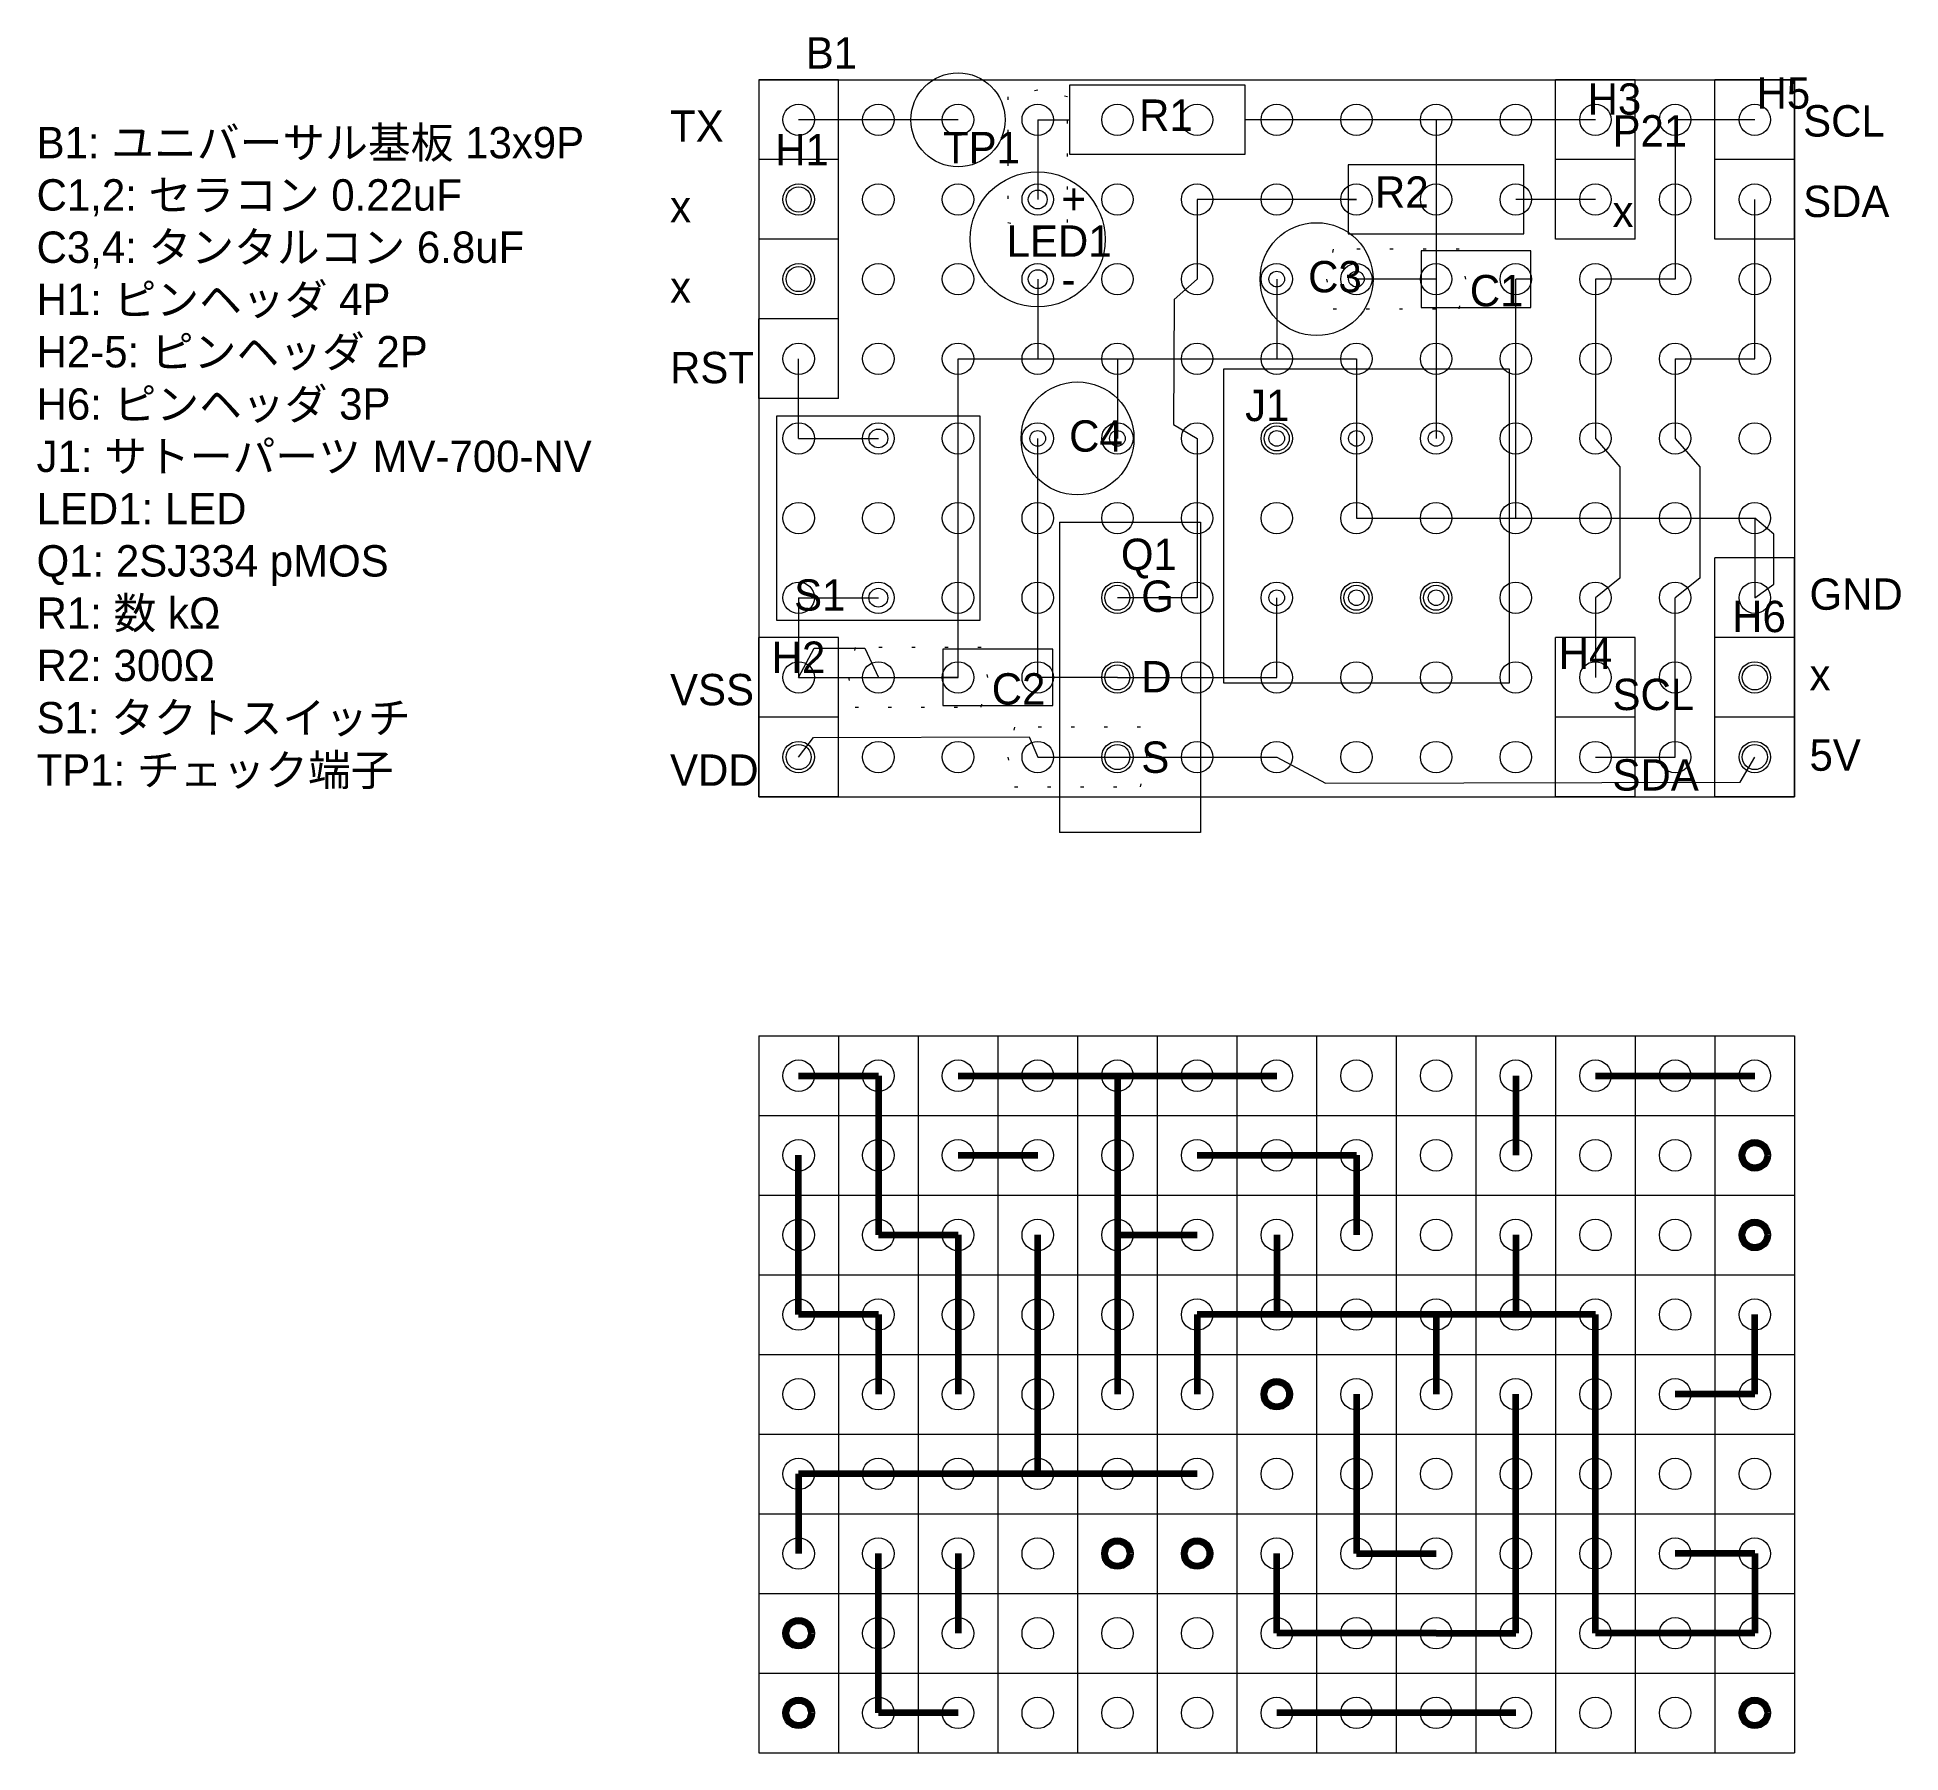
# Model space of a CAD drawing. Extents: x 124.9 to 184.4, y 52.5 to 107.2.
import ezdxf

# ---------------------------------------------------------------- set-up
doc = ezdxf.new("R2010")
doc.units = 0
doc.linetypes.add('DOTTINY', pattern=[0.9525, 0, -0.9525])
doc.layers.get('0').update_dxf_attribs({"linetype": 'CONTINUOUS', "lineweight": 9})
for name, color, linetype, lineweight in [('0_GND', 7, 'CONTINUOUS', 15), ('5V line', 1, 'CONTINUOUS', 15), ('condenser', 5, 'CONTINUOUS', 15)]:
    doc.layers.add(name, color=color, linetype=linetype, lineweight=lineweight)
for name, color, linetype, lineweight, true_color in [('0_wire', 92, 'CONTINUOUS', 15, 0x00c800), ('diode', 212, 'CONTINUOUS', 15, 0xde00de), ('micon', 216, 'CONTINUOUS', 15, 0x800080), ('resister', 134, 'CONTINUOUS', 15, 0x00b1b1), ('socket_header', 56, 'CONTINUOUS', 15, 0x808000), ('switch', 136, 'CONTINUOUS', 15, 0x008080), ('terminal', 16, 'CONTINUOUS', 15, 0x800000), ('universal_board', 253, 'CONTINUOUS', 15, 0xa0a0a4)]:
    doc.layers.add(name, color=color, linetype=linetype, lineweight=lineweight, true_color=true_color)
doc.styles.add('kst32b', font='kst32b')
doc.styles.add('unicode', font='unicode')

msp = doc.modelspace()

# ---------------------------------------------------------------- linework, layer by layer
at = {"layer": '0_GND'}
for p, q in [((156.84, 99.5), (156.84, 96.96)), ((164.46, 99.5), (164.46, 96.96)), ((172.08, 91.88), (172.08, 99.5)), ((154.3, 86.8), (154.3, 96.96)), ((154.3, 96.96), (156.84, 96.96)), ((156.84, 96.96), (167, 96.96)), ((159.38, 96.96), (159.38, 94.42)), ((167, 96.96), (167, 94.42)), ((167, 94.42), (167, 91.88)), ((167, 91.88), (172.08, 91.88)), ((172.08, 91.88), (179.7, 91.88)), ((179.7, 91.88), (179.7, 89.34)), ((149.22, 89.34), (149.22, 86.8)), ((149.22, 89.34), (151.76, 89.34)), ((149.22, 86.8), (154.3, 86.8))]:
    msp.add_line(p, q, dxfattribs=at)
at = {"layer": '0_GND', "lineweight": 200}
for p, q in [((156.84, 61.4), (156.84, 69.02)), ((164.46, 69.02), (164.46, 66.48)), ((172.08, 69.02), (172.08, 66.48)), ((172.08, 66.48), (161.92, 66.48)), ((161.92, 66.48), (161.92, 63.94)), ((169.54, 66.48), (169.54, 63.94)), ((174.62, 66.48), (172.08, 66.48)), ((174.62, 56.32), (174.62, 66.48)), ((156.84, 61.4), (149.22, 61.4)), ((149.22, 61.4), (149.22, 58.86)), ((161.92, 61.4), (156.84, 61.4)), ((179.7, 58.86), (177.16, 58.86)), ((179.7, 58.86), (179.7, 56.32)), ((179.7, 56.32), (174.62, 56.32))]:
    msp.add_line(p, q, dxfattribs=at)
at = {"layer": '0_GND', "linetype": 'DOTTINY'}
msp.add_lwpolyline([(155.036, 85.85), (155.25, 86.8), (155.036, 87.75), (151.024, 87.75), (150.81, 86.8), (151.024, 85.85)], close=True, dxfattribs=at)
at = {"layer": '0_GND'}
msp.add_circle((167, 89.34), 0.4, dxfattribs=at)
at = {"layer": '0_GND', "lineweight": 200}
msp.add_circle((161.92, 58.86), 0.4, dxfattribs=at)
at = {"layer": '0_wire'}
for p, q in [((154.3, 104.58), (149.22, 104.58)), ((156.84, 104.58), (156.84, 102.04)), ((167, 104.58), (164.46, 104.58)), ((174.62, 104.58), (167, 104.58)), ((169.54, 104.58), (169.54, 94.42)), ((179.7, 104.58), (177.16, 104.58)), ((177.16, 104.58), (177.16, 99.5)), ((167, 102.04), (161.92, 102.04)), ((161.92, 102.04), (161.92, 99.5)), ((174.62, 102.04), (172.08, 102.04)), ((179.7, 96.96), (179.7, 102.04)), ((169.54, 99.5), (167, 99.5)), ((177.16, 99.5), (174.62, 99.5)), ((174.62, 99.5), (174.62, 94.42)), ((149.22, 94.42), (149.22, 96.96)), ((177.16, 96.96), (179.7, 96.96)), ((177.16, 96.96), (177.16, 94.42)), ((149.22, 94.42), (151.76, 94.42)), ((156.84, 86.8), (156.84, 94.42)), ((161.92, 94.42), (161.92, 89.34)), ((161.92, 89.34), (159.38, 89.34)), ((164.46, 86.8), (164.46, 89.34)), ((174.62, 89.34), (174.62, 86.8)), ((177.16, 84.26), (177.16, 89.34)), ((159.38, 86.8), (156.84, 86.8)), ((159.38, 86.8), (164.46, 86.8)), ((174.62, 84.26), (177.16, 84.26))]:
    msp.add_line(p, q, dxfattribs=at)
at = {"layer": '0_wire', "lineweight": 200}
for p, q in [((149.22, 74.1), (151.76, 74.1)), ((151.76, 74.1), (151.76, 69.02)), ((154.3, 74.1), (161.92, 74.1)), ((159.38, 74.1), (159.38, 63.94)), ((161.92, 74.1), (164.46, 74.1)), ((172.08, 74.1), (172.08, 71.56)), ((174.62, 74.1), (179.7, 74.1)), ((149.22, 66.48), (149.22, 71.56)), ((154.3, 71.56), (156.84, 71.56)), ((161.92, 71.56), (167, 71.56)), ((167, 71.56), (167, 69.02)), ((151.76, 69.02), (154.3, 69.02)), ((154.3, 69.02), (154.3, 63.94)), ((159.38, 69.02), (161.92, 69.02)), ((151.76, 66.48), (149.22, 66.48)), ((151.76, 66.48), (151.76, 63.94)), ((179.7, 63.94), (179.7, 66.48)), ((167, 63.94), (167, 58.86)), ((172.08, 56.32), (172.08, 63.94)), ((179.7, 63.94), (177.16, 63.94)), ((151.76, 53.78), (151.76, 58.86)), ((154.3, 58.86), (154.3, 56.32)), ((164.46, 56.32), (164.46, 58.86)), ((167, 58.86), (169.54, 58.86)), ((169.54, 56.32), (164.46, 56.32)), ((169.54, 56.32), (172.08, 56.32)), ((154.3, 53.78), (151.76, 53.78))]:
    msp.add_line(p, q, dxfattribs=at)
at = {"layer": '0_wire', "linetype": 'DOTTINY'}
for points in [[(155.89, 101.304), (156.84, 101.09), (157.79, 101.304), (157.79, 105.316), (156.84, 105.53), (155.89, 105.316)], [(170.276, 98.55), (170.49, 99.5), (170.276, 100.45), (166.264, 100.45), (166.05, 99.5), (166.264, 98.55)]]:
    msp.add_lwpolyline(points, close=True, dxfattribs=at)
at = {"layer": '0_wire'}
for centre in [(149.22, 102.04), (149.22, 99.5), (164.46, 94.42), (169.54, 89.34), (179.7, 86.8)]:
    msp.add_circle(centre, 0.4, dxfattribs=at)
at = {"layer": '0_wire', "lineweight": 200}
for centre in [(179.7, 71.56), (179.7, 69.02), (164.46, 63.94), (159.38, 58.86), (149.22, 56.32)]:
    msp.add_circle(centre, 0.4, dxfattribs=at)
at = {"layer": '5V line'}
for p, q in [((156.84, 84.26), (159.38, 84.26)), ((159.38, 84.26), (164.46, 84.26))]:
    msp.add_line(p, q, dxfattribs=at)
at = {"layer": '5V line', "lineweight": 200}
for p, q in [((169.54, 53.78), (164.46, 53.78)), ((172.08, 53.78), (169.54, 53.78))]:
    msp.add_line(p, q, dxfattribs=at)
at = {"layer": '5V line', "linetype": 'DOTTINY'}
msp.add_lwpolyline([(160.116, 83.31), (160.33, 84.26), (160.116, 85.21), (156.104, 85.21), (155.89, 84.26), (156.104, 83.31)], close=True, dxfattribs=at)
at = {"layer": '5V line'}
for centre in [(149.22, 84.26), (179.7, 84.26)]:
    msp.add_circle(centre, 0.4, dxfattribs=at)
at = {"layer": '5V line', "lineweight": 200}
for centre in [(149.22, 53.78), (179.7, 53.78)]:
    msp.add_circle(centre, 0.4, dxfattribs=at)
at = {"layer": 'condenser'}
for p, q in [((172.56, 100.4), (169.06, 100.4)), ((169.06, 100.4), (169.06, 98.6)), ((172.56, 98.6), (172.56, 100.4)), ((169.54, 99.5), (169.06, 99.5)), ((172.56, 99.5), (172.08, 99.5)), ((169.06, 98.6), (172.56, 98.6)), ((157.32, 87.7), (153.82, 87.7)), ((153.82, 87.7), (153.82, 85.9)), ((157.32, 85.9), (157.32, 87.7)), ((154.3, 86.8), (153.82, 86.8)), ((157.32, 86.8), (156.84, 86.8)), ((153.82, 85.9), (157.32, 85.9))]:
    msp.add_line(p, q, dxfattribs=at)
for centre, radius in [((165.73, 99.5), 1.8), ((164.46, 99.5), 0.25), ((167, 99.5), 0.25), ((158.11, 94.42), 1.8), ((156.84, 94.42), 0.25), ((159.38, 94.42), 0.25)]:
    msp.add_circle(centre, radius, dxfattribs=at)
at = {"layer": 'diode'}
for centre, radius in [((156.84, 100.77), 2.15), ((156.84, 102.04), 0.3), ((156.84, 99.5), 0.3)]:
    msp.add_circle(centre, radius, dxfattribs=at)
at = {"layer": 'micon'}
for p, q in [((157.53, 91.75), (162.03, 91.75)), ((157.53, 91.75), (157.53, 81.85)), ((162.03, 91.75), (162.03, 81.85)), ((162.03, 81.85), (157.53, 81.85))]:
    msp.add_line(p, q, dxfattribs=at)
for centre in [(159.38, 89.34), (159.38, 86.8), (159.38, 84.26)]:
    msp.add_circle(centre, 0.4, dxfattribs=at)
at = {"layer": 'resister'}
for p, q in [((163.45, 105.68), (157.85, 105.68)), ((157.85, 105.68), (157.85, 103.48)), ((163.45, 103.48), (163.45, 105.68)), ((156.84, 104.58), (157.85, 104.58)), ((164.46, 104.58), (163.45, 104.58)), ((157.85, 103.48), (163.45, 103.48)), ((172.34, 103.14), (166.74, 103.14)), ((166.74, 103.14), (166.74, 100.94)), ((172.34, 100.94), (172.34, 103.14)), ((166.74, 102.04), (167, 102.04)), ((172.34, 102.04), (172.08, 102.04)), ((166.74, 100.94), (172.34, 100.94))]:
    msp.add_line(p, q, dxfattribs=at)
for points in [[(161.92, 99.5), (161.192, 98.845), (161.165, 94.862), (161.92, 94.42)], [(174.62, 94.42), (175.403, 93.51), (175.403, 89.967), (174.62, 89.34)], [(177.16, 94.42), (177.943, 93.51), (177.943, 89.967), (177.16, 89.34)], [(179.7, 89.34), (180.304, 89.771), (180.304, 91.367), (179.7, 91.88)], [(149.22, 86.8), (149.713, 87.736), (151.327, 87.736), (151.76, 86.8)], [(149.22, 84.26), (149.692, 84.885), (156.566, 84.906), (156.84, 84.26)], [(164.46, 84.26), (166.015, 83.427), (179.238, 83.455), (179.7, 84.26)]]:
    msp.add_lwpolyline(points, dxfattribs=at)
at = {"layer": 'socket_header'}
for p, q in [((150.49, 105.85), (147.95, 105.85)), ((150.49, 103.31), (150.49, 105.85)), ((173.35, 103.31), (173.35, 105.85)), ((175.89, 105.85), (173.35, 105.85)), ((175.89, 103.31), (175.89, 105.85)), ((178.43, 103.31), (178.43, 105.85)), ((180.97, 105.85), (178.43, 105.85)), ((180.97, 103.31), (180.97, 105.85)), ((150.49, 103.31), (147.95, 103.31)), ((150.49, 103.31), (147.95, 103.31)), ((150.49, 100.77), (150.49, 103.31)), ((175.89, 103.31), (173.35, 103.31)), ((173.35, 100.77), (173.35, 103.31)), ((175.89, 103.31), (173.35, 103.31)), ((175.89, 100.77), (175.89, 103.31)), ((180.97, 103.31), (178.43, 103.31)), ((178.43, 100.77), (178.43, 103.31)), ((180.97, 103.31), (178.43, 103.31)), ((180.97, 100.77), (180.97, 103.31)), ((150.49, 100.77), (147.95, 100.77)), ((150.49, 100.77), (147.95, 100.77)), ((150.49, 98.23), (150.49, 100.77)), ((175.89, 100.77), (173.35, 100.77)), ((180.97, 100.77), (178.43, 100.77)), ((147.95, 95.69), (147.95, 98.23)), ((150.49, 98.23), (147.95, 98.23)), ((150.49, 98.23), (147.95, 98.23)), ((150.49, 95.69), (150.49, 98.23)), ((150.49, 95.69), (147.95, 95.69)), ((178.43, 88.07), (178.43, 90.61)), ((180.97, 90.61), (178.43, 90.61)), ((180.97, 88.07), (180.97, 90.61)), ((147.95, 85.53), (147.95, 88.07)), ((150.49, 88.07), (147.95, 88.07)), ((150.49, 85.53), (150.49, 88.07)), ((173.35, 85.53), (173.35, 88.07)), ((175.89, 88.07), (173.35, 88.07)), ((175.89, 85.53), (175.89, 88.07)), ((180.97, 88.07), (178.43, 88.07)), ((178.43, 85.53), (178.43, 88.07)), ((180.97, 88.07), (178.43, 88.07)), ((180.97, 85.53), (180.97, 88.07)), ((147.95, 82.99), (147.95, 85.53)), ((150.49, 85.53), (147.95, 85.53)), ((150.49, 85.53), (147.95, 85.53)), ((150.49, 82.99), (150.49, 85.53)), ((173.35, 82.99), (173.35, 85.53)), ((175.89, 85.53), (173.35, 85.53)), ((175.89, 85.53), (173.35, 85.53)), ((175.89, 82.99), (175.89, 85.53)), ((178.43, 82.99), (178.43, 85.53)), ((180.97, 85.53), (178.43, 85.53)), ((180.97, 85.53), (178.43, 85.53)), ((180.97, 82.99), (180.97, 85.53)), ((150.49, 82.99), (147.95, 82.99)), ((175.89, 82.99), (173.35, 82.99)), ((180.97, 82.99), (178.43, 82.99))]:
    msp.add_line(p, q, dxfattribs=at)
at = {"layer": 'switch'}
for p, q in [((148.51, 95.13), (148.51, 88.63)), ((155.01, 95.13), (148.51, 95.13)), ((155.01, 88.63), (155.01, 95.13)), ((148.51, 88.63), (155.01, 88.63))]:
    msp.add_line(p, q, dxfattribs=at)
for centre in [(151.76, 94.42), (151.76, 89.34)]:
    msp.add_circle(centre, 0.3, dxfattribs=at)
at = {"layer": 'terminal'}
msp.add_lwpolyline([(162.76, 96.63), (162.76, 86.63), (171.88, 86.63), (171.88, 96.63), (162.76, 96.63)], dxfattribs=at)
for centre, radius in [((154.3, 104.58), 1.5), ((164.46, 94.42), 0.25), ((167, 94.42), 0.25), ((169.54, 94.42), 0.25), ((164.46, 89.34), 0.25), ((167, 89.34), 0.25), ((169.54, 89.34), 0.25)]:
    msp.add_circle(centre, radius, dxfattribs=at)
at = {"layer": 'universal_board'}
for p, q in [((147.95, 105.85), (180.97, 105.85)), ((147.95, 105.85), (147.95, 82.99)), ((180.97, 105.85), (180.97, 82.99)), ((147.95, 82.99), (180.97, 82.99)), ((147.95, 75.37), (180.97, 75.37)), ((147.95, 75.37), (147.95, 52.51)), ((150.49, 75.37), (150.49, 52.51)), ((153.03, 75.37), (153.03, 52.51)), ((155.57, 75.37), (155.57, 52.51)), ((158.11, 75.37), (158.11, 52.51)), ((160.65, 75.37), (160.65, 52.51)), ((163.19, 75.37), (163.19, 52.51)), ((165.73, 75.37), (165.73, 52.51)), ((168.27, 75.37), (168.27, 52.51)), ((170.81, 75.37), (170.81, 52.51)), ((173.35, 75.37), (173.35, 52.51)), ((175.89, 75.37), (175.89, 52.51)), ((178.43, 75.37), (178.43, 52.51)), ((180.97, 75.37), (180.97, 52.51)), ((147.95, 72.83), (180.97, 72.83)), ((147.95, 70.29), (180.97, 70.29)), ((147.95, 67.75), (180.97, 67.75)), ((147.95, 65.21), (180.97, 65.21)), ((147.95, 62.67), (180.97, 62.67)), ((147.95, 60.13), (180.97, 60.13)), ((147.95, 57.59), (180.97, 57.59)), ((147.95, 55.05), (180.97, 55.05)), ((147.95, 52.51), (180.97, 52.51))]:
    msp.add_line(p, q, dxfattribs=at)
for centre in [(149.22, 104.58), (151.76, 104.58), (154.3, 104.58), (156.84, 104.58), (159.38, 104.58), (161.92, 104.58), (164.46, 104.58), (167, 104.58), (169.54, 104.58), (172.08, 104.58), (174.62, 104.58), (177.16, 104.58), (179.7, 104.58), (149.22, 102.04), (151.76, 102.04), (154.3, 102.04), (156.84, 102.04), (159.38, 102.04), (161.92, 102.04), (164.46, 102.04), (167, 102.04), (169.54, 102.04), (172.08, 102.04), (174.62, 102.04), (177.16, 102.04), (179.7, 102.04), (149.22, 99.5), (151.76, 99.5), (154.3, 99.5), (156.84, 99.5), (159.38, 99.5), (161.92, 99.5), (164.46, 99.5), (167, 99.5), (169.54, 99.5), (172.08, 99.5), (174.62, 99.5), (177.16, 99.5), (179.7, 99.5), (149.22, 96.96), (151.76, 96.96), (154.3, 96.96), (156.84, 96.96), (159.38, 96.96), (161.92, 96.96), (164.46, 96.96), (167, 96.96), (169.54, 96.96), (172.08, 96.96), (174.62, 96.96), (177.16, 96.96), (179.7, 96.96), (149.22, 94.42), (151.76, 94.42), (154.3, 94.42), (156.84, 94.42), (159.38, 94.42), (161.92, 94.42), (164.46, 94.42), (167, 94.42), (169.54, 94.42), (172.08, 94.42), (174.62, 94.42), (177.16, 94.42), (179.7, 94.42), (149.22, 91.88), (151.76, 91.88), (154.3, 91.88), (156.84, 91.88), (159.38, 91.88), (161.92, 91.88), (164.46, 91.88), (167, 91.88), (169.54, 91.88), (172.08, 91.88), (174.62, 91.88), (177.16, 91.88), (179.7, 91.88), (149.22, 89.34), (151.76, 89.34), (154.3, 89.34), (156.84, 89.34), (159.38, 89.34), (161.92, 89.34), (164.46, 89.34), (167, 89.34), (169.54, 89.34), (172.08, 89.34), (174.62, 89.34), (177.16, 89.34), (179.7, 89.34), (149.22, 86.8), (151.76, 86.8), (154.3, 86.8), (156.84, 86.8), (159.38, 86.8), (161.92, 86.8), (164.46, 86.8), (167, 86.8), (169.54, 86.8), (172.08, 86.8), (174.62, 86.8), (177.16, 86.8), (179.7, 86.8), (149.22, 84.26), (151.76, 84.26), (154.3, 84.26), (156.84, 84.26), (159.38, 84.26), (161.92, 84.26), (164.46, 84.26), (167, 84.26), (169.54, 84.26), (172.08, 84.26), (174.62, 84.26), (174.62, 84.26), (177.16, 84.26), (179.7, 84.26), (149.22, 74.1), (151.76, 74.1), (154.3, 74.1), (156.84, 74.1), (159.38, 74.1), (161.92, 74.1), (164.46, 74.1), (167, 74.1), (169.54, 74.1), (172.08, 74.1), (174.62, 74.1), (177.16, 74.1), (179.7, 74.1), (149.22, 71.56), (151.76, 71.56), (154.3, 71.56), (156.84, 71.56), (159.38, 71.56), (161.92, 71.56), (164.46, 71.56), (167, 71.56), (169.54, 71.56), (172.08, 71.56), (174.62, 71.56), (177.16, 71.56), (179.7, 71.56), (149.22, 69.02), (151.76, 69.02), (154.3, 69.02), (156.84, 69.02), (159.38, 69.02), (161.92, 69.02), (164.46, 69.02), (167, 69.02), (169.54, 69.02), (172.08, 69.02), (174.62, 69.02), (177.16, 69.02), (179.7, 69.02), (149.22, 66.48), (151.76, 66.48), (154.3, 66.48), (156.84, 66.48), (159.38, 66.48), (161.92, 66.48), (164.46, 66.48), (167, 66.48), (169.54, 66.48), (172.08, 66.48), (174.62, 66.48), (177.16, 66.48), (179.7, 66.48), (149.22, 63.94), (151.76, 63.94), (154.3, 63.94), (156.84, 63.94), (159.38, 63.94), (161.92, 63.94), (164.46, 63.94), (167, 63.94), (169.54, 63.94), (172.08, 63.94), (174.62, 63.94), (177.16, 63.94), (179.7, 63.94), (149.22, 61.4), (151.76, 61.4), (154.3, 61.4), (156.84, 61.4), (159.38, 61.4), (161.92, 61.4), (164.46, 61.4), (167, 61.4), (169.54, 61.4), (172.08, 61.4), (174.62, 61.4), (177.16, 61.4), (179.7, 61.4), (149.22, 58.86), (151.76, 58.86), (154.3, 58.86), (156.84, 58.86), (159.38, 58.86), (161.92, 58.86), (164.46, 58.86), (167, 58.86), (169.54, 58.86), (172.08, 58.86), (174.62, 58.86), (177.16, 58.86), (179.7, 58.86), (149.22, 56.32), (151.76, 56.32), (154.3, 56.32), (156.84, 56.32), (159.38, 56.32), (161.92, 56.32), (164.46, 56.32), (167, 56.32), (169.54, 56.32), (172.08, 56.32), (174.62, 56.32), (177.16, 56.32), (179.7, 56.32), (149.22, 53.78), (151.76, 53.78), (154.3, 53.78), (156.84, 53.78), (159.38, 53.78), (161.92, 53.78), (164.46, 53.78), (167, 53.78), (169.54, 53.78), (172.08, 53.78), (174.62, 53.78), (174.62, 53.78), (177.16, 53.78), (179.7, 53.78)]:
    msp.add_circle(centre, 0.5, dxfattribs=at)

# ---------------------------------------------------------------- texts
at = {"insert": (124.927, 93.794), "char_height": 1, "width": 18.15333, "attachment_point": 4, "style": 'kst32b'}
msp.add_mtext('B1: ユニバーサル基板 13x9P\\PC1,2: セラコン 0.22uF\\PC3,4: タンタルコン 6.8uF\\PH1: ピンヘッダ 4P\\PH2-5: ピンヘッダ 2P\\PH6: ピンヘッダ 3P\\PJ1: サトーパーツ MV-700-NV\\PLED1: LED\\PQ1: 2SJ334 pMOS\\PR1: 数 kΩ\\PR2: 300Ω\\PS1: タクトスイッチ\\PTP1: チェック端子', dxfattribs=at)
at = {"layer": 'condenser', "char_height": 1, "attachment_point": 4, "line_spacing_factor": 1.54}
for s, insert, width, style in [('C3', (165.462, 99.571), 1.27111, 'kst32b'), ('C1', (170.616, 99.126), 1, 'unicode'), ('C4', (157.842, 94.491), 1.30667, 'kst32b'), ('C2', (155.376, 86.426), 1.30667, 'kst32b')]:
    msp.add_mtext(s, dxfattribs=dict(at, insert=insert, width=width, style=style))
at = {"layer": 'diode', "char_height": 1, "attachment_point": 4, "line_spacing_factor": 1.54}
for s, insert, width, style in [('+\\P-', (157.597, 100.777), 0.41667, 'kst32b'), ('LED1', (155.85, 100.713), 2.66667, 'unicode')]:
    msp.add_mtext(s, dxfattribs=dict(at, insert=insert, width=width, style=style))
at = {"layer": 'micon', "char_height": 1, "attachment_point": 4, "line_spacing_factor": 1.54}
for s, insert, width, style in [('Q1', (159.493, 90.588), 1.22222, 'unicode'), ('G\\PD\\PS', (160.143, 86.816), 0.48667, 'kst32b')]:
    msp.add_mtext(s, dxfattribs=dict(at, insert=insert, width=width, style=style))
at = {"layer": 'resister', "char_height": 1, "attachment_point": 4, "line_spacing_factor": 1.54, "style": 'kst32b'}
for s, insert, width in [('R1', (160.072, 104.728), 1.20222), ('R2', (167.593, 102.276), 1.30667)]:
    msp.add_mtext(s, dxfattribs=dict(at, insert=insert, width=width))
at = {"layer": 'socket_header', "char_height": 1, "attachment_point": 4, "line_spacing_factor": 1.54, "style": 'kst32b'}
for s, insert, width in [('H3', (174.37, 105.237), 1.16667), ('H5', (179.756, 105.426), 1.16667), ('\\PTX\\Px\\Px\\PRST\\P\\P\\P\\PVSS\\PVDD', (145.121, 95.396), 2.09111), ('P21\\Px\\P\\P\\P\\P\\P\\PSCL\\PSDA', (175.165, 93.952), 2.09111), ('SCL\\PSDA', (181.242, 103.256), 2.09111), ('H1', (148.473, 103.627), 1.09778), ('GND\\Px\\P5V', (181.445, 86.883), 2.02111), ('H6', (178.98, 88.736), 1.16667), ('H2', (148.36, 87.443), 1.20222), ('H4', (173.447, 87.571), 1.20222)]:
    msp.add_mtext(s, dxfattribs=dict(at, insert=insert, width=width))
at = {"layer": 'switch', "insert": (149.076, 89.419), "char_height": 1, "width": 1.16667, "attachment_point": 4, "line_spacing_factor": 1.54, "style": 'kst32b'}
msp.add_mtext('S1', dxfattribs=at)
at = {"layer": 'terminal', "char_height": 1, "attachment_point": 4, "line_spacing_factor": 1.54, "style": 'kst32b'}
for s, insert, width in [('TP1', (153.822, 103.695), 2.02222), ('J1', (163.453, 95.466), 1.13222)]:
    msp.add_mtext(s, dxfattribs=dict(at, insert=insert, width=width))
at = {"layer": 'universal_board', "style": 'kst32b'}
msp.add_text('B1', height=1, dxfattribs=at).set_placement((149.447, 106.212))

doc.saveas('drawing.dxf')
